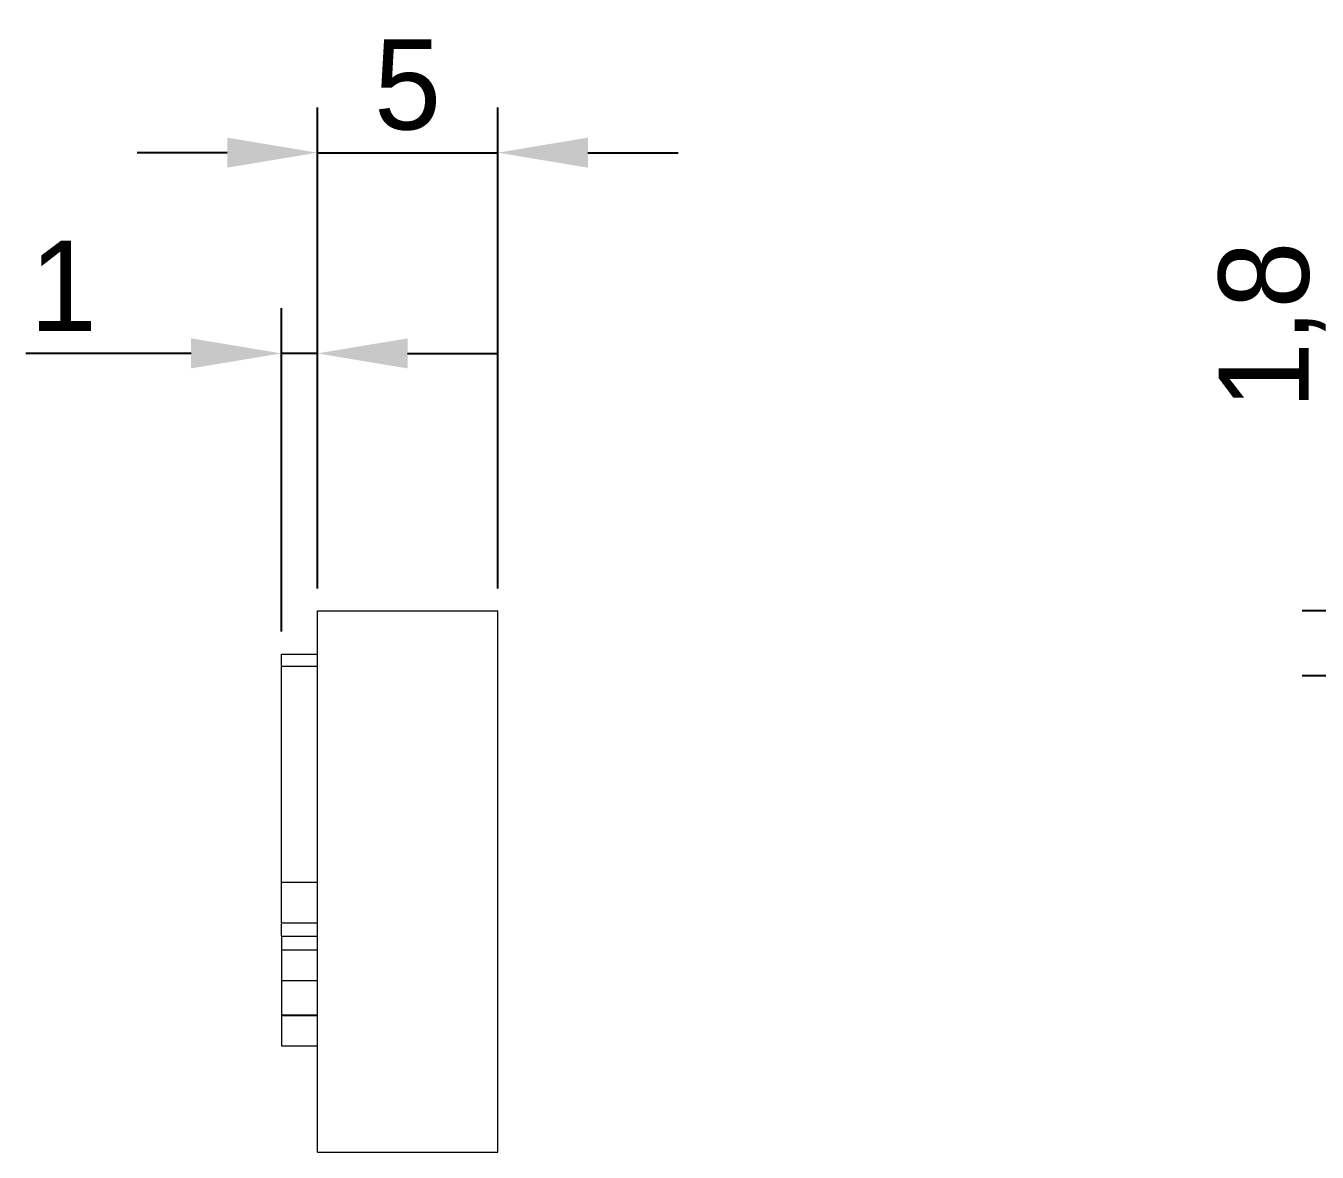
# Model space of a CAD drawing. Header units: millimetres. Extents: x 68 to 243, y 131 to 182.
# Drawn here: x 68.45 to 104.25, y 150.76 to 181.98 of the extents above; entities that cross this region are included whole.
import ezdxf

# ---------------------------------------------------------------- set-up
doc = ezdxf.new("R2010")
doc.units = ezdxf.units.MM
doc.header["$PDSIZE"] = -1
doc.layers.add('AM_5', color=3, linetype='Continuous', lineweight=25)
doc.dimstyles.new('ISO-25', dxfattribs={"dimtxt": 2.5, "dimasz": 2.5, "dimexe": 1.25, "dimexo": 0.625, "dimtad": 1, "dimtxsty": 'Standard', "dimcen": 2.5, "dimadec": 0, "dimazin": 0, "dimtfac": 1, "dimtmove": 0, "dimatfit": 3, "dimfxl": 1, "dimarcsym": 0})
doc.dimstyles.new('ISO-25$0', dxfattribs={"dimtxt": 2.5, "dimasz": 2.5, "dimexe": 1.25, "dimexo": 0.625, "dimtad": 1, "dimtxsty": 'Standard', "dimcen": 2.5, "dimadec": 0, "dimazin": 0, "dimtfac": 1, "dimtmove": 0, "dimatfit": 3, "dimfxl": 1, "dimarcsym": 0})

# ---------------------------------------------------------------- blocks, each defined once
blk = doc.blocks.new('*D7')
at = {"layer": 'AM_5', "color": 0, "lineweight": -2, "transparency": 16777216}
for p, q in [((105.078, 168.26), (105.078, 176.593)), ((125.735, 165.76), (103.828, 165.76)), ((105.078, 163.963), (105.078, 165.76)), ((127.503, 163.963), (103.828, 163.963)), ((105.078, 161.463), (105.078, 158.963))]:
    blk.add_line(p, q, dxfattribs=at)
at = {"layer": 'AM_5', "color": 0, "transparency": 16777216}
for points in [[(104.661, 168.26), (105.495, 168.26), (105.078, 165.76)], [(104.661, 161.463), (105.495, 161.463), (105.078, 163.963)]]:
    blk.add_solid(points, dxfattribs=at)
at = {"layer": 'Defpoints', "color": 0, "transparency": 16777216}
for p in [(105.078, 165.76), (126.36, 165.76), (128.128, 163.963)]:
    blk.add_point(p, dxfattribs=at)
at = {"layer": 'AM_5', "color": 0, "transparency": 16777216, "insert": (102.995, 173.676), "char_height": 2.5, "attachment_point": 5, "rotation": 90}
blk.add_mtext('1,8', dxfattribs=at)
blk = doc.blocks.new('*D18')
at = {"layer": 'AM_5', "color": 0, "lineweight": -2, "transparency": 16777216}
for p, q in [((76.529, 166.385), (76.529, 179.712)), ((81.529, 166.385), (81.529, 179.712)), ((74.029, 178.462), (71.529, 178.462)), ((76.529, 178.462), (81.529, 178.462)), ((84.029, 178.462), (86.529, 178.462))]:
    blk.add_line(p, q, dxfattribs=at)
at = {"layer": 'AM_5', "color": 0, "transparency": 16777216}
for points in [[(74.029, 178.879), (74.029, 178.046), (76.529, 178.462)], [(84.029, 178.879), (84.029, 178.046), (81.529, 178.462)]]:
    blk.add_solid(points, dxfattribs=at)
at = {"layer": 'Defpoints', "color": 0, "transparency": 16777216}
for p in [(81.529, 178.462), (76.529, 165.76), (81.529, 165.76)]:
    blk.add_point(p, dxfattribs=at)
at = {"layer": 'AM_5', "color": 0, "transparency": 16777216, "insert": (79.029, 180.337), "char_height": 2.5, "attachment_point": 5}
blk.add_mtext('5', dxfattribs=at)
blk = doc.blocks.new('*D19')
at = {"layer": 'AM_5', "color": 0, "lineweight": -2, "transparency": 16777216}
for p, q in [((75.529, 165.189), (75.529, 174.149)), ((76.529, 166.385), (76.529, 174.149)), ((73.029, 172.899), (68.445, 172.899)), ((76.529, 172.899), (75.529, 172.899)), ((79.029, 172.899), (81.529, 172.899))]:
    blk.add_line(p, q, dxfattribs=at)
at = {"layer": 'AM_5', "color": 0, "transparency": 16777216}
for points in [[(73.029, 173.315), (73.029, 172.482), (75.529, 172.899)], [(79.029, 173.315), (79.029, 172.482), (76.529, 172.899)]]:
    blk.add_solid(points, dxfattribs=at)
at = {"layer": 'Defpoints', "color": 0, "transparency": 16777216}
for p in [(75.529, 172.899), (76.529, 165.76), (75.529, 164.564)]:
    blk.add_point(p, dxfattribs=at)
at = {"layer": 'AM_5', "color": 0, "transparency": 16777216, "insert": (69.487, 174.774), "char_height": 2.5, "attachment_point": 5}
blk.add_mtext('1', dxfattribs=at)

msp = doc.modelspace()

# ---------------------------------------------------------------- linework, layer by layer
at = {"color": 7, "linetype": 'Continuous', "lineweight": 15}
for p, q in [((76.529, 150.76), (76.529, 165.76)), ((76.529, 165.76), (81.529, 165.76)), ((81.529, 150.76), (81.529, 165.76)), ((75.529, 164.564), (76.529, 164.564)), ((76.529, 164.221), (75.529, 164.221)), ((75.529, 158.246), (76.529, 158.246)), ((75.529, 157.117), (76.529, 157.117)), ((75.529, 156.748), (76.529, 156.748)), ((75.529, 156.364), (76.529, 156.364)), ((75.529, 155.514), (76.529, 155.514)), ((75.529, 154.57), (76.529, 154.57)), ((75.529, 154.545), (76.529, 154.545)), ((75.529, 153.703), (76.529, 153.703)), ((76.529, 150.76), (81.529, 150.76))]:
    msp.add_line(p, q, dxfattribs=at)
for points, knots in [([(75.529, 164.249), (75.529, 164.279), (75.529, 164.344), (75.529, 164.46), (75.529, 164.53), (75.529, 164.564)], [0, 0, 0, 0, 0.29086, 0.655721, 1, 1, 1, 1]), ([(75.529, 158.246), (75.529, 158.246), (75.529, 158.245), (75.529, 158.248), (75.529, 158.255), (75.529, 158.269), (75.529, 158.311), (75.529, 158.386), (75.529, 158.466), (75.529, 158.575), (75.529, 158.704), (75.529, 158.863), (75.529, 159.035), (75.529, 159.19), (75.529, 159.264), (75.529, 159.3), (75.529, 159.33), (75.529, 159.375), (75.529, 159.419), (75.529, 159.49), (75.529, 159.572), (75.529, 159.609), (75.529, 159.671), (75.529, 159.773), (75.529, 159.88), (75.529, 159.928), (75.529, 160.037), (75.529, 160.196), (75.529, 160.398), (75.529, 160.71), (75.529, 161.074), (75.529, 161.452), (75.529, 161.837), (75.529, 162.226), (75.529, 162.543), (75.529, 162.801), (75.529, 162.99), (75.529, 163.159), (75.529, 163.317), (75.529, 163.428), (75.529, 163.515), (75.529, 163.585), (75.529, 163.658), (75.529, 163.743), (75.529, 163.882), (75.529, 163.985), (75.529, 164.098), (75.529, 164.204), (75.529, 164.216), (75.529, 164.22)], [0, 0, 0, 0, 0.000693, 0.003713, 0.006485, 0.00923, 0.012219, 0.025991, 0.039074, 0.055848, 0.073445, 0.090713, 0.129475, 0.149304, 0.154392, 0.159147, 0.163734, 0.168613, 0.189707, 0.209878, 0.225974, 0.242112, 0.261204, 0.280535, 0.299662, 0.318891, 0.337901, 0.357188, 0.402323, 0.454181, 0.506068, 0.557967, 0.609702, 0.661703, 0.713518, 0.739551, 0.765348, 0.791399, 0.81061, 0.829863, 0.840214, 0.850192, 0.859177, 0.869466, 0.901896, 0.934715, 0.960404, 0.986246, 1, 1, 1, 1]), ([(75.529, 157.119), (75.529, 157.119), (75.529, 157.118), (75.529, 157.128), (75.529, 157.162), (75.529, 157.222), (75.529, 157.305), (75.529, 157.383), (75.529, 157.452), (75.529, 157.565), (75.529, 157.685), (75.529, 157.794), (75.529, 157.877), (75.529, 158.023), (75.529, 158.125), (75.529, 158.166), (75.529, 158.22), (75.529, 158.246)], [0, 0, 0, 0, 0.020342, 0.05738, 0.081902, 0.107335, 0.162759, 0.215624, 0.268394, 0.337977, 0.409409, 0.479285, 0.584494, 0.690402, 0.794888, 0.900693, 1, 1, 1, 1]), ([(75.529, 156.755), (75.529, 156.754), (75.529, 156.752), (75.529, 156.805), (75.529, 156.876), (75.529, 156.96), (75.529, 156.995), (75.529, 157.07), (75.529, 157.088), (75.529, 157.089)], [0, 0, 0, 0, 0.067225, 0.20467, 0.344005, 0.555657, 0.771175, 0.988268, 1, 1, 1, 1]), ([(75.529, 156.738), (75.529, 156.693), (75.529, 156.577), (75.529, 156.445), (75.529, 156.364)], [0, 0, 0, 0, 0.3910472, 1, 1, 1, 1]), ([(75.529, 156.364), (75.529, 156.328), (75.529, 156.255), (75.529, 156.148), (75.529, 156.047), (75.529, 155.95), (75.529, 155.861), (75.529, 155.781), (75.529, 155.71), (75.529, 155.659), (75.529, 155.624), (75.529, 155.6), (75.529, 155.578), (75.529, 155.56), (75.529, 155.544), (75.529, 155.532), (75.529, 155.521), (75.529, 155.517), (75.529, 155.514)], [0, 0, 0, 0, 0.071287, 0.141201, 0.210407, 0.280658, 0.352222, 0.425281, 0.501318, 0.581649, 0.624293, 0.669157, 0.71684, 0.767066, 0.820838, 0.877324, 0.937188, 1, 1, 1, 1]), ([(75.529, 155.514), (75.529, 155.511), (75.529, 155.505), (75.529, 155.493), (75.529, 155.479), (75.529, 155.463), (75.529, 155.445), (75.529, 155.425), (75.529, 155.404), (75.529, 155.373), (75.529, 155.329), (75.529, 155.271), (75.529, 155.206), (75.529, 155.147), (75.529, 155.093), (75.529, 155.043), (75.529, 154.986), (75.529, 154.919), (75.529, 154.844), (75.529, 154.76), (75.529, 154.668), (75.529, 154.604), (75.529, 154.57)], [0, 0, 0, 0, 0.052374, 0.100934, 0.146833, 0.189686, 0.229152, 0.26635, 0.300779, 0.332888, 0.394186, 0.454317, 0.513411, 0.573043, 0.605904, 0.644307, 0.688383, 0.7387, 0.795204, 0.857094, 0.925381, 1, 1, 1, 1]), ([(75.529, 154.545), (75.529, 154.511), (75.529, 154.445), (75.529, 154.35), (75.529, 154.261), (75.529, 154.178), (75.529, 154.102), (75.529, 154.033), (75.529, 153.97), (75.529, 153.914), (75.529, 153.864), (75.529, 153.821), (75.529, 153.784), (75.529, 153.755), (75.529, 153.732), (75.529, 153.715), (75.529, 153.705), (75.529, 153.704), (75.529, 153.703)], [0, 0, 0, 0, 0.0850925, 0.1653122, 0.2405561, 0.3113602, 0.3777712, 0.440573, 0.4999728, 0.5567861, 0.6111688, 0.6646876, 0.7168682, 0.7702874, 0.8239709, 0.8799431, 0.9381999, 1, 1, 1, 1])]:
    msp.add_open_spline(points, degree=3, knots=knots, dxfattribs=at)

# ---------------------------------------------------------------- dimensions: what is measured, and where the dimension line sits
at = {"layer": 'AM_5'}
dim = msp.add_linear_dim(base=(81.529, 178.462), p1=(76.529, 165.76), p2=(81.529, 165.76), angle=0, dimstyle='ISO-25$0', override={"dimtzin": 0}, dxfattribs=at)
dim.commit()
dim.dimension.update_dxf_attribs({"geometry": '*D18', "text_midpoint": (79.029, 178.462), "dimtype": 160})
for base, p1, p2, angle, dimstyle, picture, middle in [((105.078, 165.76), (128.128, 163.963), (126.36, 165.76), 90, 'ISO-25', '*D7', (102.995, 173.676)), ((75.529, 172.899), (76.529, 165.76), (75.529, 164.564), 0, 'ISO-25$0', '*D19', (69.487, 174.774))]:
    dim = msp.add_linear_dim(base=base, p1=p1, p2=p2, angle=angle, dimstyle=dimstyle, override={"dimtzin": 0}, dxfattribs=at)
    dim.commit()
    dim.dimension.update_dxf_attribs({"geometry": picture, "text_midpoint": middle})

doc.saveas('drawing.dxf')
